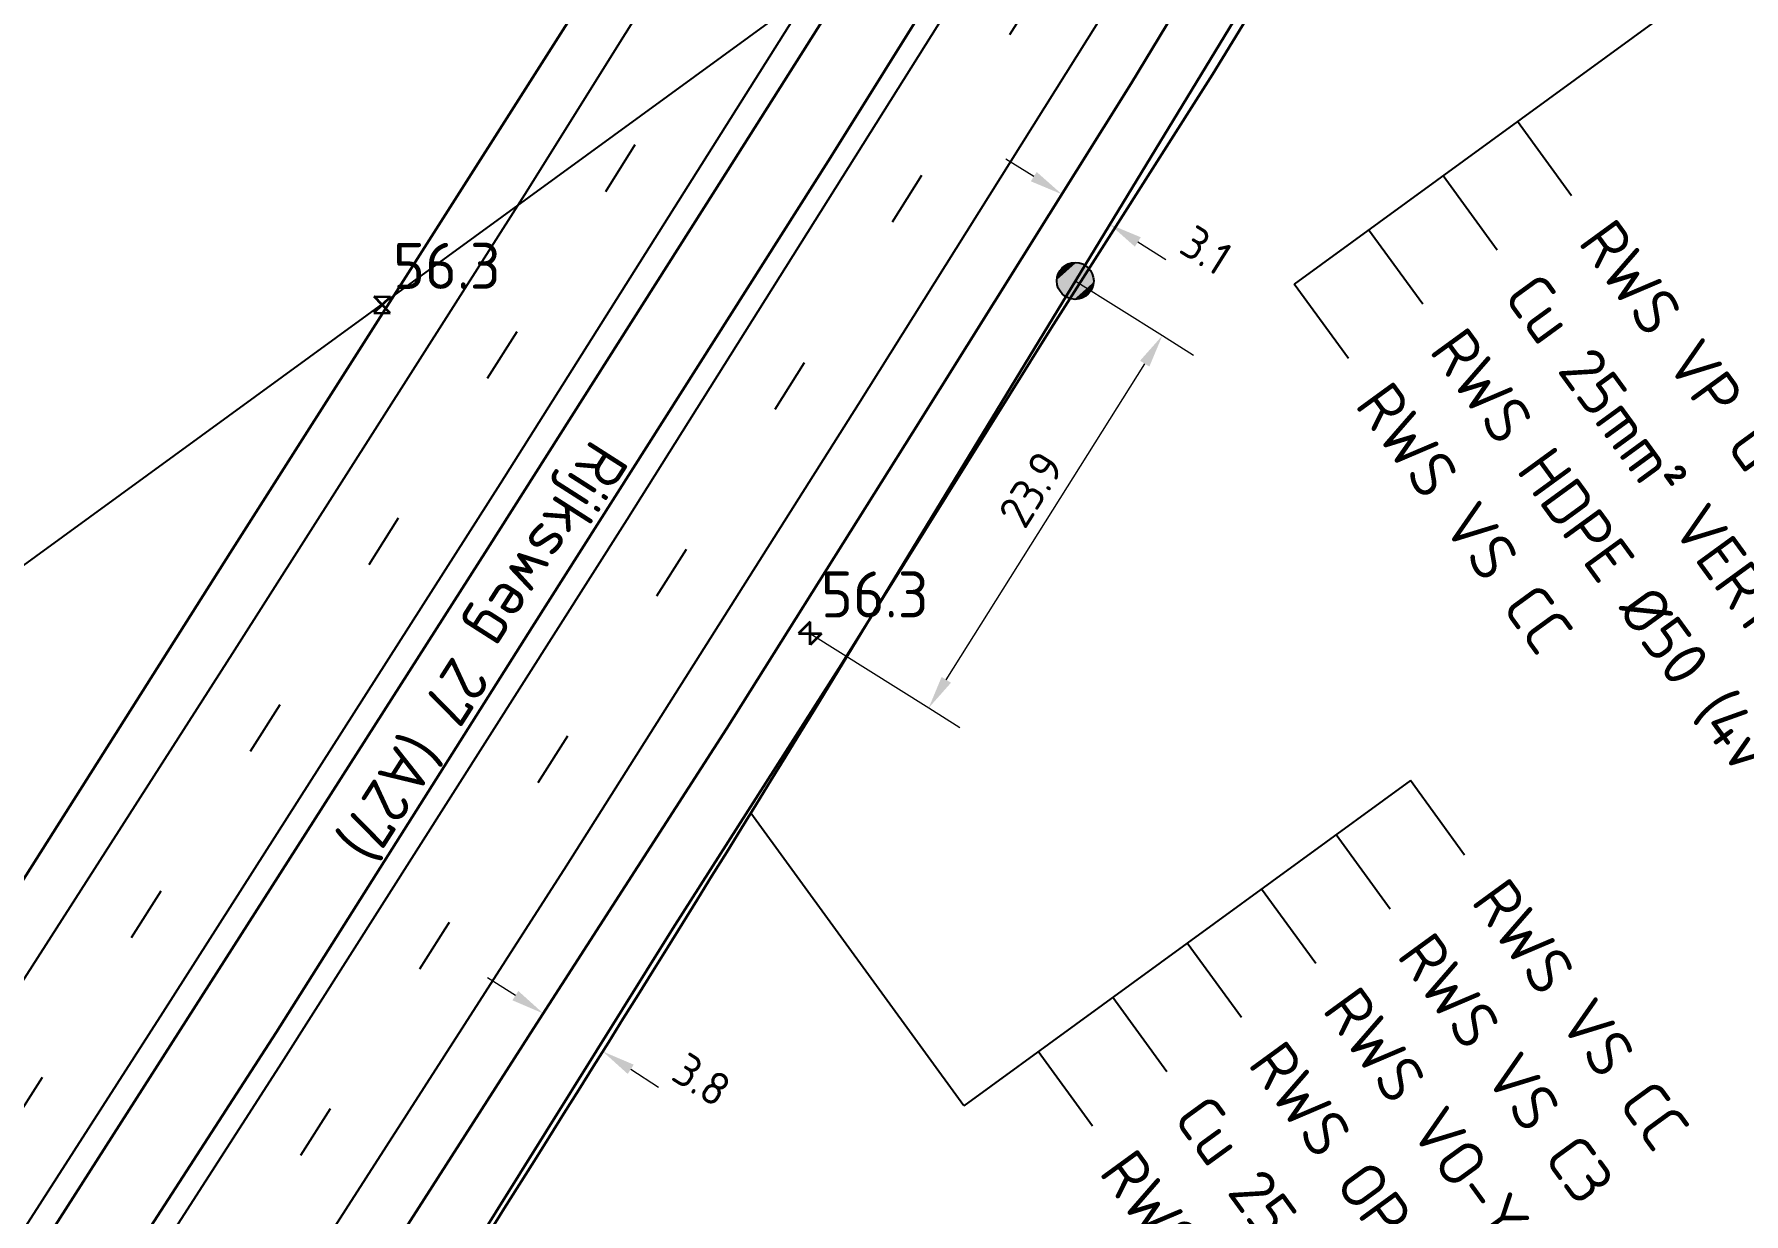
# Model space of a CAD drawing. Header units: metres. Extents: x 134219 to 139178, y 438661 to 444352.
# Drawn here: x 135316.6 to 135409.4, y 442922.2 to 442986.2 of the extents above; entities that cross this region are included whole.
import ezdxf
from ezdxf.enums import TextEntityAlignment as Align

# ---------------------------------------------------------------- set-up
doc = ezdxf.new("R2010")
doc.units = ezdxf.units.M
doc.linetypes.add('39strp', pattern=[12, 3, -9])
doc.layers.get('DEFPOINTS').update_dxf_attribs({"color": 193})
for name, color, linetype, lineweight in [('N-WE-KL-ET_HULPSTUK_MOF-S', 10, 'Continuous', 25), ('N-WE-KL-ET_LS_OV_KABEL-G', 10, 'KL-LS-OV-N', 35), ('N-WE-KL-ET_LS_OV_KABEL-M', 7, 'Continuous', 18), ('N-WE-KL-ET_LS_OV_KABEL-T25', 7, 'Continuous', 25), ('Utd-ondergr-bs', 8, 'Continuous', 35), ('X-XX-AL-AANPIJLING-S', 7, 'Continuous', 25)]:
    doc.layers.add(name, color=color, linetype=linetype, lineweight=lineweight)
doc.layers.add('Utd-weg-bs', color=8, linetype='Continuous')
doc.styles.add('dtm a2ee v011$0$rtw_iso', font='NLCS-ISO.ttf')
doc.styles.add('ISO25', font='NLCS-ISO.ttf')
doc.styles.add('NLCS-ISO', font='NLCS-ISO.ttf')
doc.styles.add('NLCS_18', font='NLCS-ISO.ttf', dxfattribs={"height": 1.8})
doc.linetypes.add('KL-LS-OV-N', pattern='A,4,-1,[103,NLCS.SHX,S=0.75,R=0,X=0,Y=0],-1,4,-1.5,["0V",Standard,S=1,R=0,X=0,Y=-0.5],-3', length=14.5)
doc.dimstyles.new('NLCS_t18_pijl_Dimension_l3_h1', dxfattribs={"dimtxt": 1.8, "dimasz": 1.8, "dimexe": 2, "dimexo": 2, "dimgap": 0.7, "dimtad": 1, "dimdec": 1, "dimzin": 0, "dimdsep": 46, "dimtxsty": 'NLCS_18', "dimcen": 2.5, "dimdle": 2, "dimclrd": 256, "dimclre": 256, "dimclrt": 256, "dimadec": 1, "dimazin": 0, "dimtfac": 1, "dimtdec": 1, "dimtofl": 0, "dimtmove": 1, "dimatfit": 0, "dimfxl": 0, "dimtolj": 1, "dimtzin": 0, "dimlwd": 18, "dimlwe": 18, "dimarcsym": 0})

# ---------------------------------------------------------------- blocks, each defined once
blk = doc.blocks.new('*U17')
for points in [[(-0.5, 0.866), (-0.342, -0.94), (-0.342, 0.94)], [(-0.342, 0.94), (-0.174, -0.985), (-0.174, 0.985)], [(-0.174, -0.985), (-0.342, 0.94), (-0.342, -0.94)], [(-0.174, 0.985), (0, -1), (0, 1)], [(0, -1), (-0.174, 0.985), (-0.174, -0.985)], [(0.174, -0.985), (0, 1), (0, -1)], [(0, 1), (0.174, -0.985), (0.174, 0.985)], [(0.342, -0.94), (0.174, 0.985), (0.174, -0.985)], [(0.174, 0.985), (0.342, -0.94), (0.342, 0.94)], [(0.5, -0.866), (0.342, 0.94), (0.342, -0.94)], [(0.342, 0.94), (0.5, -0.866), (0.5, 0.866)], [(-1, 0), (-0.985, -0.174), (-0.985, 0.174)], [(-0.985, 0.174), (-0.94, -0.342), (-0.94, 0.342)], [(-0.94, -0.342), (-0.985, 0.174), (-0.985, -0.174)], [(-0.94, 0.342), (-0.866, -0.5), (-0.866, 0.5)], [(-0.866, -0.5), (-0.94, 0.342), (-0.94, -0.342)], [(-0.866, 0.5), (-0.766, -0.643), (-0.766, 0.643)], [(-0.766, -0.643), (-0.866, 0.5), (-0.866, -0.5)], [(-0.766, 0.643), (-0.643, -0.766), (-0.643, 0.766)], [(-0.643, -0.766), (-0.766, 0.643), (-0.766, -0.643)], [(-0.643, 0.766), (-0.5, -0.866), (-0.5, 0.866)], [(-0.5, -0.866), (-0.643, 0.766), (-0.643, -0.766)], [(-0.342, -0.94), (-0.5, 0.866), (-0.5, -0.866)], [(0.643, -0.766), (0.5, 0.866), (0.5, -0.866)], [(0.5, 0.866), (0.643, -0.766), (0.643, 0.766)], [(0.766, -0.643), (0.643, 0.766), (0.643, -0.766)], [(0.643, 0.766), (0.766, -0.643), (0.766, 0.643)], [(0.866, -0.5), (0.766, 0.643), (0.766, -0.643)], [(0.766, 0.643), (0.866, -0.5), (0.866, 0.5)], [(0.94, -0.342), (0.866, 0.5), (0.866, -0.5)], [(0.866, 0.5), (0.94, -0.342), (0.94, 0.342)], [(0.985, -0.174), (0.94, 0.342), (0.94, -0.342)], [(0.94, 0.342), (0.985, -0.174), (0.985, 0.174)], [(1, 0), (0.985, 0.174), (0.985, -0.174)]]:
    blk.add_solid(points)
blk = doc.blocks.new('SKL-ET_HULP_MOF-SO')
blk.add_circle((0, 0), 1)
blk.add_blockref('*U17', (0, 0))
at = {"style": 'ISO25'}
blk.add_attdef('SM', text='', height=2.25, dxfattribs=at).set_placement((0, 2.5), align=Align.MIDDLE)
blk = doc.blocks.new('dtm a2ee v011$0$hecto-flat-92')
at = {"layer": 'Utd-ondergr-bs'}
for p, q in [((0.451, 0.433), (-0.451, -0.433)), ((-0.433, 0.451), (0.451, 0.433)), ((0.433, -0.451), (-0.433, 0.451)), ((-0.451, -0.433), (0.433, -0.451))]:
    blk.add_line(p, q, dxfattribs=at)
blk = doc.blocks.new('dtm a2ee v011$0$hecto-flat-93')
at = {"layer": 'Utd-ondergr-bs'}
for p, q in [((0, 0.625), (-0.625, 0)), ((-0.625, 0), (0.625, 0)), ((0, -0.625), (0, 0.625)), ((0.625, 0), (0, -0.625))]:
    blk.add_line(p, q, dxfattribs=at)
blk = doc.blocks.new('*D574')
at = {"layer": 'DEFPOINTS', "color": 0, "transparency": 16777216}
for p in [(135344.252, 442933.031), (135347.483, 442930.969), (135347.483, 442930.969)]:
    blk.add_point(p, dxfattribs=at)
at = {"layer": 'N-WE-KL-ET_LS_OV_KABEL-M', "linetype": 'Continuous', "lineweight": 18, "transparency": 16777216}
for p, q in [((135342.735, 442934), (135341.218, 442934.969)), ((135349, 442930), (135350.517, 442929.032))]:
    blk.add_line(p, q, dxfattribs=at)
at = {"layer": 'N-WE-KL-ET_LS_OV_KABEL-M', "lineweight": 18, "transparency": 16777216}
for p, q in [((135344.252, 442933.031), (135345.329, 442934.717)), ((135347.483, 442930.969), (135348.559, 442932.655))]:
    blk.add_line(p, q, dxfattribs=at)
at = {"layer": 'N-WE-KL-ET_LS_OV_KABEL-M', "transparency": 16777216}
for points in [[(135342.897, 442934.253), (135342.574, 442933.747), (135344.252, 442933.031)], [(135349.161, 442930.253), (135348.838, 442929.747), (135347.483, 442930.969)]]:
    blk.add_solid(points, dxfattribs=at)
at = {"layer": 'N-WE-KL-ET_LS_OV_KABEL-M', "transparency": 16777216, "insert": (135352.861, 442929.433), "char_height": 1.8, "attachment_point": 5, "rotation": 327.44359, "style": 'NLCS_18'}
blk.add_mtext('\\A1;3.8', dxfattribs=at)
blk = doc.blocks.new('*D611')
at = {"layer": 'DEFPOINTS', "color": 0, "transparency": 16777216}
for p in [(135377.869, 442969.84), (135377.869, 442969.84), (135365.181, 442949.624)]:
    blk.add_point(p, dxfattribs=at)
at = {"layer": 'N-WE-KL-ET_LS_OV_KABEL-M', "lineweight": 18, "transparency": 16777216}
for p, q in [((135377.869, 442969.84), (135379.563, 442968.776)), ((135365.181, 442949.624), (135366.875, 442948.561))]:
    blk.add_line(p, q, dxfattribs=at)
at = {"layer": 'N-WE-KL-ET_LS_OV_KABEL-M', "linetype": 'Continuous', "lineweight": 18, "transparency": 16777216}
blk.add_line((135366.138, 442951.148), (135376.912, 442968.315), dxfattribs=at)
at = {"layer": 'N-WE-KL-ET_LS_OV_KABEL-M', "transparency": 16777216}
for points in [[(135376.658, 442968.474), (135377.166, 442968.156), (135377.869, 442969.84)], [(135365.884, 442951.308), (135366.392, 442950.989), (135365.181, 442949.624)]]:
    blk.add_solid(points, dxfattribs=at)
at = {"layer": 'N-WE-KL-ET_LS_OV_KABEL-M', "transparency": 16777216, "insert": (135370.741, 442961.492), "char_height": 1.8, "attachment_point": 5, "rotation": 57.88725, "style": 'NLCS_18'}
blk.add_mtext('\\A1;23.9', dxfattribs=at)
blk = doc.blocks.new('*D612')
at = {"layer": 'DEFPOINTS', "color": 0, "transparency": 16777216}
for p in [(135372.412, 442977.513), (135375.013, 442975.88), (135375.013, 442975.88)]:
    blk.add_point(p, dxfattribs=at)
at = {"layer": 'N-WE-KL-ET_LS_OV_KABEL-M', "linetype": 'Continuous', "lineweight": 18, "transparency": 16777216}
for p, q in [((135370.887, 442978.47), (135369.363, 442979.427)), ((135376.538, 442974.924), (135378.062, 442973.967))]:
    blk.add_line(p, q, dxfattribs=at)
at = {"layer": 'N-WE-KL-ET_LS_OV_KABEL-M', "lineweight": 18, "transparency": 16777216}
for p, q in [((135372.412, 442977.513), (135373.475, 442979.207)), ((135375.013, 442975.88), (135376.076, 442977.574))]:
    blk.add_line(p, q, dxfattribs=at)
at = {"layer": 'N-WE-KL-ET_LS_OV_KABEL-M', "transparency": 16777216}
for points in [[(135371.047, 442978.724), (135370.728, 442978.216), (135372.412, 442977.513)], [(135376.697, 442975.178), (135376.378, 442974.669), (135375.013, 442975.88)]]:
    blk.add_solid(points, dxfattribs=at)
at = {"layer": 'N-WE-KL-ET_LS_OV_KABEL-M', "transparency": 16777216, "insert": (135380.251, 442974.482), "char_height": 1.8, "attachment_point": 5, "rotation": 327.88725, "style": 'NLCS_18'}
blk.add_mtext('\\A1;3.1', dxfattribs=at)

msp = doc.modelspace()

# ---------------------------------------------------------------- linework, layer by layer
at = {"layer": 'N-WE-KL-ET_LS_OV_KABEL-G', "flags": 128}
msp.add_lwpolyline([(135399.046, 443017.409), (135396.956, 443011.929), (135358.995, 442949.564, -0.009221), (135306.596, 442867.567)], format="xyb", dxfattribs=at)
at = {"layer": 'N-WE-KL-ET_LS_OV_KABEL-M'}
for points in [[(135373.142, 442972.806), (135377.869, 442969.84)], [(135358.74, 442953.666), (135365.181, 442949.624)]]:
    msp.add_lwpolyline(points, dxfattribs=at)
at = {"layer": 'Utd-ondergr-bs', "flags": 128}
for points in [[(135417.35, 443107.561), (135415.604, 443104.373), (135416.994, 443103.522), (135403.037, 443080.44), (135390.056, 443059.545), (135388.917, 443060.273), (135386.124, 443055.498), (135386.659, 443055.079), (135374.25, 443035.149), (135373.606, 443035.544), (135370.813, 443031.069), (135371.96, 443030.237), (135361.405, 443013.313), (135361.841, 443013.014), (135345.825, 442987.227), (135327.242, 442958.052), (135308.915, 442929.11), (135290.169, 442900.002), (135266.752, 442863.982), (135249.165, 442837.168), (135233.689, 442813.5), (135217.655, 442789.282)], [(135427.811, 443098.309), (135413.95, 443075.271), (135396.722, 443047.186), (135384.375, 443027.429), (135377.538, 443015.993), (135366.417, 442998.025), (135353.583, 442977.734), (135341.214, 442958.264), (135329.011, 442939.137), (135317.178, 442920.625), (135302.946, 442898.58), (135287.29, 442874.205), (135274.988, 442855.496), (135259.144, 442831.186), (135245.532, 442810.761), (135227.742, 442783.486), (135212.013, 442760.198), (135196.974, 442737.769), (135179.54, 442712.007)], [(135430.776, 443094.515), (135417.274, 443072.18), (135405.842, 443053.498), (135400.264, 443044.578), (135387.868, 443024.765), (135374.777, 443003.437), (135359.845, 442979.518), (135343.641, 442954.001), (135329.753, 442931.996), (135315.106, 442909.364), (135301.894, 442888.998), (135286.256, 442864.593), (135269.668, 442839.379), (135253.957, 442815.42), (135239.687, 442793.897), (135225.087, 442772.014), (135212.333, 442752.942), (135199.122, 442733.218), (135187.587, 442716.293)], [(135438.551, 443080.765), (135436.496, 443077.503), (135434.958, 443078.58), (135412.826, 443042.369), (135414.136, 443041.308), (135410.866, 443036.236), (135409.857, 443037.041), (135397.534, 443017.312), (135398.648, 443016.42), (135396.944, 443013.966), (135395.946, 443014.777), (135386.161, 442999.058), (135385.724, 442999.29), (135376.173, 442983.52), (135364.304, 442964.564), (135354.196, 442948.492), (135343.887, 442932.463), (135332.883, 442915.287)], [(135308.794, 442870.513), (135309.942, 442872.665), (135316.089, 442882.49), (135327.482, 442900.098), (135340.272, 442919.99), (135351.285, 442937.644), (135360.435, 442951.96), (135371.832, 442970.251), (135380.591, 442984.009), (135389.426, 442998.466), (135396.324, 443009.39), (135399.403, 443016.051)]]:
    msp.add_lwpolyline(points, dxfattribs=at)
at = {"layer": 'Utd-weg-bs', "flags": 128}
for points in [[(135422.472, 443105.828), (135407.441, 443081.157), (135391.73, 443055.497), (135376.417, 443030.752), (135359.632, 443003.733), (135343.239, 442977.478), (135327.35, 442952.556), (135310.617, 442926.439), (135296.435, 442904.355), (135280.974, 442880.409), (135264.292, 442854.826), (135247.425, 442829.093), (135231.783, 442805.339), (135218.779, 442785.724), (135203.467, 442762.86), (135189.516, 442742.179), (135177.123, 442723.852), (135163.086, 442703.243)], [(135427.215, 443099.661), (135410.449, 443072.176), (135394.728, 443046.441), (135379.975, 443022.588), (135361.773, 442993.298), (135341.902, 442961.793), (135323.59, 442933.079), (135303.139, 442901.243), (135282.767, 442869.781), (135264.502, 442841.789), (135245.477, 442812.855), (135227.03, 442784.987), (135207.289, 442755.424), (135188.252, 442727.287), (135176.975, 442710.641)], [(135431.948, 443093.807), (135416.054, 443067.629), (135400.724, 443042.821), (135386.186, 443019.477), (135367.608, 442989.787), (135348.786, 442959.844), (135329.884, 442930.125), (135311.627, 442901.756), (135296.605, 442878.493), (135278.082, 442849.884), (135260.361, 442822.882), (135242.668, 442796.155), (135224.94, 442769.557), (135206.101, 442741.456), (135189.763, 442717.452)], [(135436.753, 443087.602), (135423.723, 443066.378), (135408.29, 443041.1), (135393.583, 443017.628), (135377.346, 442991.615), (135361.357, 442966.103), (135345.488, 442941.03), (135329.091, 442915.494), (135313.116, 442890.602), (135295.087, 442862.696), (135277.736, 442836.035), (135260.422, 442809.75), (135242.993, 442783.588), (135227.625, 442760.542), (135211.459, 442736.545), (135203.543, 442724.792)]]:
    msp.add_lwpolyline(points, dxfattribs=at)
at = {"layer": 'Utd-weg-bs', "linetype": '39strp', "flags": 128}
for points in [[(135424.854, 443102.731), (135410.369, 443079.023), (135395.246, 443054.324), (135378.13, 443026.577), (135361.304, 442999.561), (135345.576, 442974.367), (135328.325, 442947.262), (135312.897, 442923.077), (135295.111, 442895.519), (135282.183, 442875.594), (135265.757, 442850.313), (135248.705, 442824.32), (135232.227, 442799.403), (135218.458, 442778.666), (135200.158, 442751.47), (135184.186, 442727.698), (135170.084, 442706.97)], [(135434.33, 443090.731), (135420.388, 443067.876), (135403.752, 443040.905), (135389.095, 443017.258), (135371.607, 442989.427), (135355.865, 442964.279), (135338.904, 442937.605), (135323.443, 442913.359), (135303.366, 442882.249), (135283.881, 442852.09), (135265.084, 442823.551), (135244.739, 442792.731), (135224.15, 442761.93), (135207.618, 442737.335), (135196.664, 442721.128)]]:
    msp.add_lwpolyline(points, dxfattribs=at)
at = {"layer": 'X-XX-AL-AANPIJLING-S'}
for p, q in [((135400.097, 442977.425), (135397.153, 442981.467)), ((135396.055, 442974.481), (135393.112, 442978.523)), ((135392.013, 442971.538), (135389.07, 442975.58)), ((135387.972, 442968.594), (135385.028, 442972.636)), ((135394.286, 442941.636), (135391.342, 442945.677)), ((135367.092, 442928.016), (135355.517, 442943.91)), ((135390.244, 442938.692), (135387.301, 442942.734)), ((135386.203, 442935.748), (135383.259, 442939.79)), ((135382.161, 442932.805), (135379.217, 442936.847)), ((135378.119, 442929.861), (135375.176, 442933.903)), ((135374.077, 442926.918), (135371.134, 442930.959))]:
    msp.add_line(p, q, dxfattribs=at)
for points in [[(135388.698, 443025.307), (135365.858, 442993.677), (135261.605, 442917.749)], [(135419.415, 443012.384), (135426.412, 443002.776), (135385.028, 442972.636)], [(135391.342, 442945.677), (135367.092, 442928.016)]]:
    msp.add_lwpolyline(points, dxfattribs=at)

# ---------------------------------------------------------------- block references
at = {"layer": 'N-WE-KL-ET_HULPSTUK_MOF-S', "rotation": 306.7634240567722}
msp.add_blockref('SKL-ET_HULP_MOF-SO', (135373.142, 442972.806), dxfattribs=at)
at = {"layer": 'Utd-ondergr-bs'}
for name, p in [('dtm a2ee v011$0$hecto-flat-92', (135335.504, 442971.508)), ('dtm a2ee v011$0$hecto-flat-93', (135358.74, 442953.666))]:
    msp.add_blockref(name, p, dxfattribs=at)

# ---------------------------------------------------------------- texts
at = {"layer": 'N-WE-KL-ET_LS_OV_KABEL-T25', "style": 'NLCS-ISO'}
for s, p in [('RWS VP G-9 VG-YMvKas 4x16mm² (VS)', (135401.398, 442975.638)), ('Cu 25mm² VERTIND', (135397.356, 442972.695)), ('RWS HDPE Ø50 (4v BREAKOUT)', (135393.315, 442969.751)), ('RWS VS CC', (135389.273, 442966.808)), ('RWS VS CC', (135395.587, 442939.849)), ('RWS VS C3', (135391.545, 442936.905)), ('RWS VO-YMvKas 4x2,5mm² (DS)', (135387.504, 442933.962)), ('RWS OP U-2 VG-YMvKas 4x16mm² (VS)', (135383.462, 442931.018)), ('Cu 25mm² VERTIND', (135379.42, 442928.075)), ('RWS HDPE Ø32 (96v GVK)', (135375.379, 442925.131))]:
    msp.add_text(s, height=2.5, rotation=306.066, dxfattribs=at).set_placement(p, align=Align.MIDDLE_LEFT)
at = {"layer": 'Utd-ondergr-bs', "color": 7, "style": 'dtm a2ee v011$0$rtw_iso'}
for p in [(135336.095, 442972.376), (135359.331, 442954.534)]:
    msp.add_text('56.3', height=2.5, dxfattribs=at).set_placement(p)
at = {"layer": 'Utd-ondergr-bs', "style": 'dtm a2ee v011$0$rtw_iso'}
msp.add_text('Rijksweg 27 (A27)', height=2.5, rotation=237.41163, dxfattribs=at).set_placement((135340.939, 442952.677), align=Align.MIDDLE_CENTER)

# ---------------------------------------------------------------- dimensions: what is measured, and where the dimension line sits
at = {"layer": 'N-WE-KL-ET_LS_OV_KABEL-M'}
for base, p1, p2, angle, picture, middle in [((135375.013, 442975.88), (135372.412, 442977.513), (135375.013, 442975.88), 327.88725, '*D612', (135379.4, 442973.127)), ((135377.869, 442969.84), (135365.181, 442949.624), (135377.869, 442969.84), 57.88725, '*D611', (135372.096, 442960.642)), ((135347.483, 442930.969), (135344.252, 442933.031), (135347.483, 442930.969), 327.44359, '*D574', (135352, 442928.085))]:
    dim = msp.add_linear_dim(base=base, p1=p1, p2=p2, angle=angle, dimstyle='NLCS_t18_pijl_Dimension_l3_h1', dxfattribs=at)
    dim.commit()
    dim.dimension.update_dxf_attribs({"geometry": picture, "text_midpoint": middle, "dimtype": 161})

doc.saveas('drawing.dxf')
